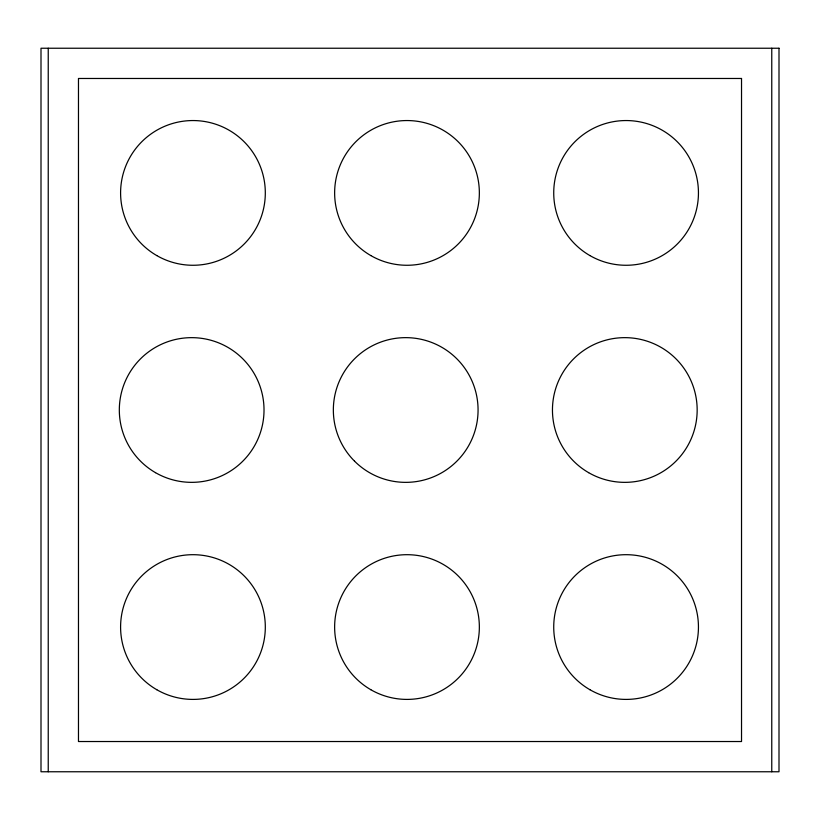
<?xml version="1.0" encoding="UTF-8"?>
<svg xmlns="http://www.w3.org/2000/svg" width="820" height="820" viewBox="0 0 820 820"><rect width="100%" height="100%" fill="white"/><g stroke="black" fill="none" stroke-linecap="round" stroke-linejoin="round"><path stroke-width="1.23" d="M771.764 48.236L771.764 771.764M48.236 48.236L48.236 771.764M779 48.236L41 48.236L41 771.764L779 771.764L779 48.236M741.526 78.474L78.474 78.474L78.474 741.526L741.526 741.526L741.526 78.474M589.908 689.712A72.355 72.355 0 0 0 698.445 627.054A72.355 72.355 0 0 0 589.908 564.385A72.355 72.355 0 0 0 589.908 689.712M589.908 255.573A72.355 72.355 0 0 0 698.445 192.905A72.355 72.355 0 0 0 589.908 130.247A72.355 72.355 0 0 0 589.908 255.573M588.627 472.658A72.355 72.355 0 0 0 697.164 410A72.355 72.355 0 0 0 588.627 347.342A72.355 72.355 0 0 0 588.627 472.658M370.814 255.573A72.355 72.355 0 0 0 479.351 192.905A72.355 72.355 0 0 0 370.814 130.247A72.355 72.355 0 0 0 370.814 255.573M370.814 689.712A72.355 72.355 0 0 0 479.351 627.054A72.355 72.355 0 0 0 370.814 564.385A72.355 72.355 0 0 0 370.814 689.712M156.774 255.573A72.355 72.355 0 0 0 265.311 192.905A72.355 72.355 0 0 0 156.774 130.247A72.355 72.355 0 0 0 156.774 255.573M155.492 472.658A72.355 72.355 0 0 0 264.019 410A72.355 72.355 0 0 0 155.492 347.342A72.355 72.355 0 0 0 155.492 472.658M354.547 461.168A72.355 72.355 0 0 0 475.6 428.727A72.355 72.355 0 0 0 386.989 340.105A72.355 72.355 0 0 0 354.547 461.168M156.774 689.712A72.355 72.355 0 0 0 265.311 627.054A72.355 72.355 0 0 0 156.774 564.385A72.355 72.355 0 0 0 156.774 689.712"/></g></svg>
